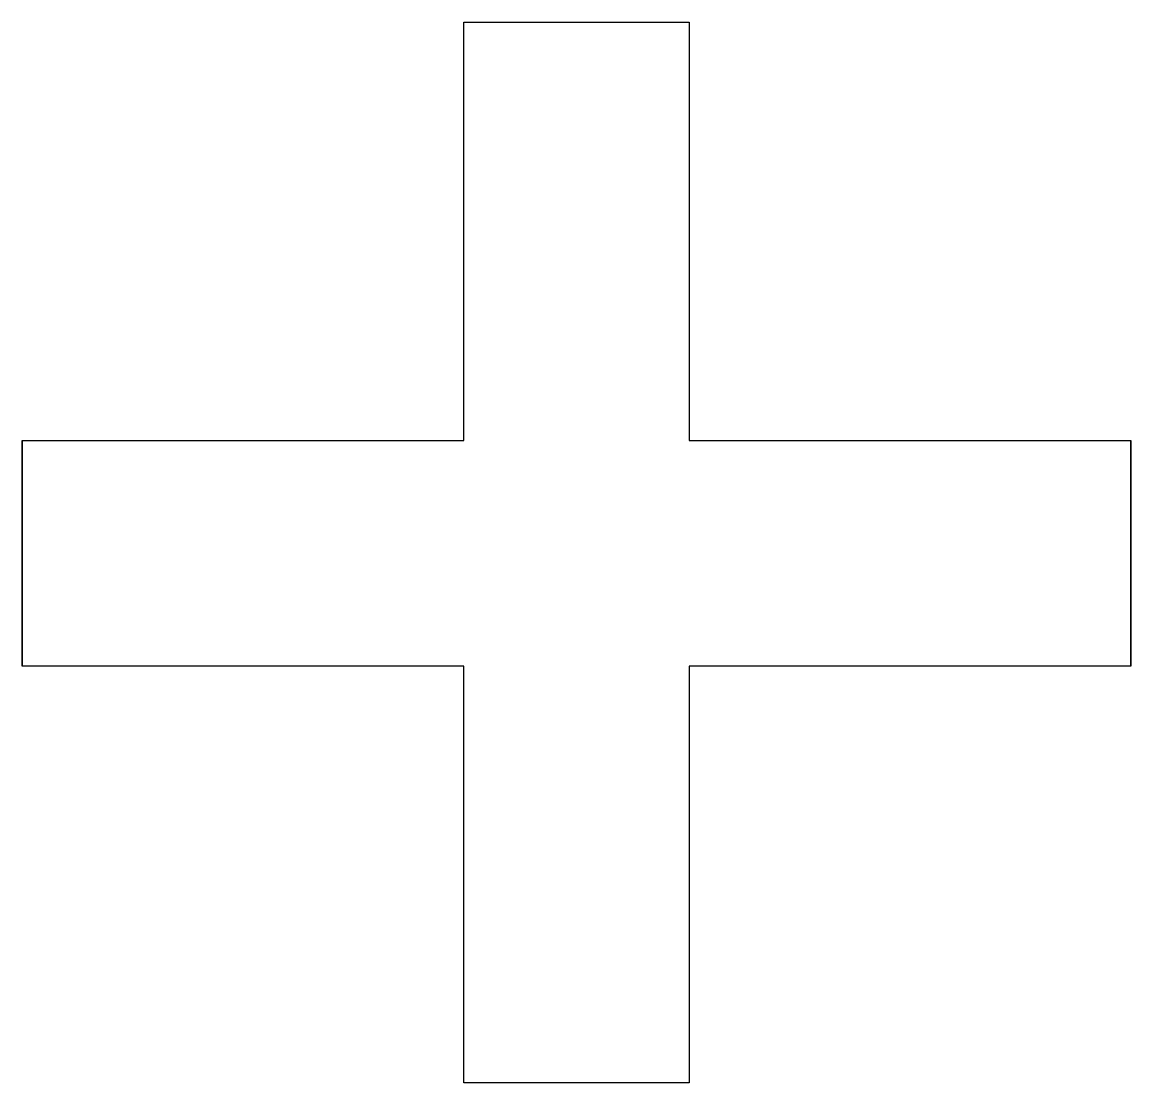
# Model space of a CAD drawing. Extents: x 1 to 47.7, y 0.2 to 35.
# Drawn here: x 34.767 to 34.8485, y 14.0134 to 14.0914 of the extents above; entities that cross this region are included whole.
import ezdxf

# ---------------------------------------------------------------- set-up
doc = ezdxf.new("R2010")
doc.units = 0
doc.header["$MEASUREMENT"] = 0
for name, color, linetype in [('6_2___8__INDEPENDENT_INPUT', 7, 'CONTINUOUS'), ('6_5___8__INDEPENDENT_INPUT', 7, 'CONTINUOUS'), ('6_6___8__INDEPENDENT_INPUT', 7, 'CONTINUOUS')]:
    doc.layers.add(name, color=color, linetype=linetype)

msp = doc.modelspace()

# ---------------------------------------------------------------- linework, layer by layer
at = {"layer": '6_2___8__INDEPENDENT_INPUT'}
msp.add_lwpolyline([(34.816067, 14.060655), (34.848538, 14.060655), (34.848538, 14.044081), (34.816067, 14.044081), (34.816067, 14.013441), (34.799493, 14.013441), (34.799493, 14.044081), (34.767022, 14.044081), (34.767022, 14.060655), (34.799493, 14.060655), (34.799493, 14.091417), (34.816067, 14.091417), (34.816067, 14.060655)], dxfattribs=at)
at = {"layer": '6_5___8__INDEPENDENT_INPUT'}
msp.add_lwpolyline([(34.816067, 14.060655), (34.848538, 14.060655), (34.848538, 14.044081), (34.816067, 14.044081), (34.816067, 14.013441), (34.799493, 14.013441), (34.799493, 14.044081), (34.767022, 14.044081), (34.767022, 14.060655), (34.799493, 14.060655), (34.799493, 14.091417), (34.816067, 14.091417), (34.816067, 14.060655)], dxfattribs=at)
at = {"layer": '6_6___8__INDEPENDENT_INPUT'}
msp.add_lwpolyline([(34.816054, 14.060655), (34.848524, 14.060655), (34.848524, 14.044081), (34.816054, 14.044081), (34.816054, 14.013441), (34.799479, 14.013441), (34.799479, 14.044081), (34.767008, 14.044081), (34.767008, 14.060655), (34.799479, 14.060655), (34.799479, 14.091417), (34.816054, 14.091417), (34.816054, 14.060655)], dxfattribs=at)

doc.saveas('drawing.dxf')
